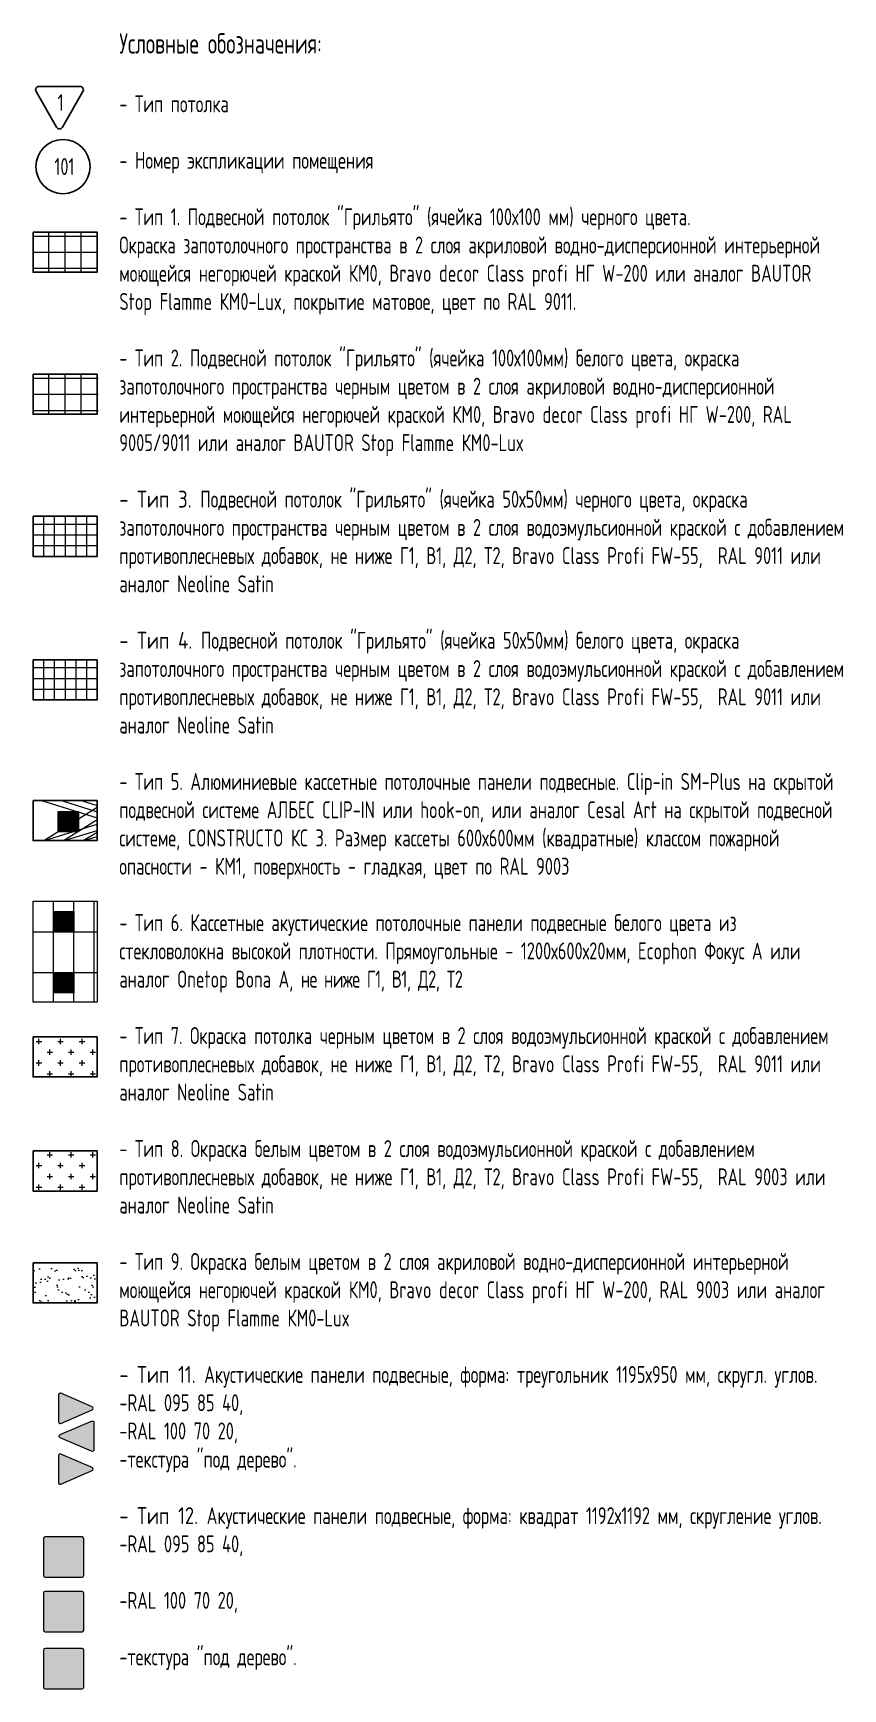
# Model space of a CAD drawing. Header units: millimetres. Extents: x -510890 to 418982, y -118257 to 141350.
# Drawn here: x -214559 to -202608, y 21779 to 46218 of the extents above; entities that cross this region are included whole.
import ezdxf

# ---------------------------------------------------------------- set-up
doc = ezdxf.new("R2010")
doc.units = ezdxf.units.MM
for name, color, linetype, lineweight in [('АР_Полы_Штриховка', 252, 'Continuous', 0), ('АР_Потолки_Штриховка', 252, 'Continuous', 0), ('АР_Потолок_Грильято_черный_100х100', 250, 'Continuous', 5)]:
    doc.layers.add(name, color=color, linetype=linetype, lineweight=lineweight)
for name, color, linetype, lineweight, true_color in [('АР_Потолок_RAL 095 85 40', 7, 'Continuous', 5, 0xddc87a), ('АР_Потолок_RAL 100 70 20', 7, 'Continuous', 5, 0xb3ac85), ('АР_Потолок_Грильято_белый_100х100', 7, 'Continuous', 5, 0xff7070), ('АР_Потолок_Грильято_белый_50х50', 7, 'Continuous', 5, 0x8e00bd), ('АР_Потолок_Грильято_черный_50х50', 7, 'Continuous', 5, 0xfa3e00), ('АР_Потолок_Покраска', 7, 'Continuous', 5, 0x007399), ('АР_Потолок_Текстура дерево', 7, 'Continuous', 5, 0xe7bf8e)]:
    doc.layers.add(name, color=color, linetype=linetype, lineweight=lineweight, true_color=true_color)
doc.styles.add('ISOCPEUR', font='isocpeur.ttf', dxfattribs={"height": 799.9999999999999})

msp = doc.modelspace()

# ---------------------------------------------------------------- hatches: boundary and pattern name
at = {"layer": 'АР_Полы_Штриховка', "transparency": 33554610}
h = msp.add_hatch(dxfattribs=at)
h.set_pattern_fill('ANSI37', color=250, scale=100, angle=45)
h.set_pattern_definition([(90, (-8363953500.930922, -936163535.581596), (-317.5, 0), []), (180, (-8363953500.930922, -936163535.581596), (0, -317.5), [])])
h.paths.add_polyline_path([(-214559.2648633562, 34891.00030798986), (-213615.4741873795, 34891.00030804574), (-213615.4741873795, 34299.12737221512), (-214559.2648633562, 34299.12737215924)])
at = {"layer": 'АР_Потолки_Штриховка', "ltscale": 100, "true_color": 0xf8f6b0}
h = msp.add_hatch(color=51, dxfattribs=at)
h.dxf.hatch_style = 1
h.paths.add_polyline_path([(-214176.2969919282, 34443.34650758337), (-213901.2969919282, 34443.34650758337), (-213901.2969919282, 34718.34650758337), (-214176.2969919282, 34718.34650758337)])
h = msp.add_hatch(color=51, dxfattribs=at)
h.dxf.hatch_style = 1
h.paths.add_polyline_path([(-214246.7648633562, 32967.03379323156), (-213971.7648633562, 32967.03379323156), (-213971.7648633562, 33242.03379323156), (-214246.7648633562, 33242.03379323156)])
h = msp.add_hatch(color=51, dxfattribs=at)
h.dxf.hatch_style = 1
h.paths.add_polyline_path([(-214246.7648633562, 32067.03379323156), (-213971.7648633562, 32067.03379323156), (-213971.7648633562, 32342.03379323156), (-214246.7648633562, 32342.03379323156)])
at = {"layer": 'АР_Потолок_RAL 095 85 40', "transparency": 33554687}
h = msp.add_hatch(color=256, dxfattribs=at)
h.dxf.hatch_style = 1
h.paths.add_polyline_path([(-214185.0484671489, 25721.03221014263, 0.5396909000634494), (-214150.1112286553, 25698.09204250773), (-213689.7359590224, 25897.51773650248, 0.6566107861976004), (-213689.7359590224, 25943.39807177244), (-214150.1112286553, 26142.82376576719, 0.5396909000634491), (-214185.0484671489, 26119.88359813228)])
h = msp.add_hatch(color=256, dxfattribs=at)
h.dxf.hatch_style = 1
h.paths.add_polyline_path([(-214382.2082208858, 24021.74460222106, 0.4142135623730951), (-214407.2082208858, 23996.74460222106), (-214407.2082208858, 23450.74460222106, 0.4142135623730951), (-214382.2082208858, 23425.74460222106), (-213836.2082208858, 23425.74460222106, 0.4142135623730951), (-213811.2082208858, 23450.74460222106), (-213811.2082208858, 23996.74460222106, 0.4142135623730951), (-213836.2082208858, 24021.74460222106)])
at = {"layer": 'АР_Потолок_RAL 100 70 20', "transparency": 33554687}
h = msp.add_hatch(color=256, dxfattribs=at)
h.dxf.hatch_style = 1
h.paths.add_polyline_path([(-213697.3679912698, 25286.15347501227, 0.5396909000634491), (-213662.4307527761, 25309.09364264717), (-213662.4307527761, 25707.94503063682, 0.5396909000634496), (-213697.3679912698, 25730.88519827173), (-214157.7432609026, 25531.45950427698, 0.6566107861976005), (-214157.7432609026, 25485.57916900702)])
h = msp.add_hatch(color=256, dxfattribs=at)
h.dxf.hatch_style = 1
h.paths.add_polyline_path([(-213811.2082208858, 23192.47909665946, 0.4142135623730951), (-213836.2082208858, 23217.47909665946), (-214382.2082208858, 23217.47909665946, 0.4142135623730951), (-214407.2082208858, 23192.47909665946), (-214407.2082208858, 22646.47909665946, 0.4142135623730951), (-214382.2082208858, 22621.47909665946), (-213836.2082208858, 22621.47909665946, 0.4142135623730951), (-213811.2082208858, 22646.47909665946)])
at = {"layer": 'АР_Потолок_Грильято_белый_100х100', "transparency": 33554559}
h = msp.add_hatch(dxfattribs=at)
h.set_pattern_fill('ANSI37', color=256, scale=75, angle=45)
h.set_pattern_definition([(90, (-214087.3695253679, 40887.3795473318), (-238.125, 0), []), (180, (-214087.3695253679, 40887.3795473318), (-1.4210854715202e-14, -238.125), [])])
h.paths.add_polyline_path([(-214544.2623923861, 41183.31601530299), (-213600.4717164093, 41183.31601530299), (-213600.4717164093, 40591.44307947237), (-214544.2623923861, 40591.44307947237)])
at = {"layer": 'АР_Потолок_Грильято_белый_50х50', "transparency": 33554687}
h = msp.add_hatch(dxfattribs=at)
h.set_pattern_fill('ANSI37', color=256, scale=50, angle=45)
h.set_pattern_definition([(90, (-214559.2648633562, 36375.50577597236), (-158.75, 0), []), (180, (-214559.2648633562, 36375.50577597236), (0, -158.75), [])])
h.paths.add_polyline_path([(-214559.2648633562, 36967.37871180297), (-213615.4741873795, 36967.37871185885), (-213615.4741873795, 36375.50577602824), (-214559.2648633562, 36375.50577597236)])
at = {"layer": 'АР_Потолок_Грильято_черный_100х100', "transparency": 33554559}
h = msp.add_hatch(dxfattribs=at)
h.set_pattern_fill('ANSI37', color=256, scale=75, angle=45)
h.set_pattern_definition([(90, (-214087.3695253679, 42983.90711780111), (-238.125, 0), []), (180, (-214087.3695253679, 42983.90711780111), (-1.4210854715202e-14, -238.125), [])])
h.paths.add_polyline_path([(-214559.2648633562, 43279.84358577229), (-213615.4741873795, 43279.84358571641), (-213615.4741873795, 42687.9706498858), (-214559.2648633562, 42687.97064994168)])
at = {"layer": 'АР_Потолок_Грильято_черный_50х50', "transparency": 33554687}
h = msp.add_hatch(dxfattribs=at)
h.set_pattern_fill('ANSI37', color=256, scale=50, angle=45)
h.set_pattern_definition([(90, (-214559.2648633562, 38494.79416749821), (-158.75, 0), []), (180, (-214559.2648633562, 38494.79416749821), (0, -158.75), [])])
h.paths.add_polyline_path([(-214559.2648633562, 39086.66710332883), (-213615.4741873795, 39086.66710338471), (-213615.4741873795, 38494.79416755409), (-214559.2648633562, 38494.79416749821)])
at = {"layer": 'АР_Потолок_Покраска'}
h = msp.add_hatch(dxfattribs=at)
h.set_pattern_fill('CROSS', color=256, scale=25)
h.set_pattern_definition([(0, (-423586.1162074953, 38478.07340478103), (158.75, 158.75), [79.375, -238.125]), (90, (-423546.4287074953, 38438.38590478103), (-158.75, 158.75), [79.375, -238.125])])
h.paths.add_polyline_path([(-214559.2648633562, 31402.23213337196), (-213615.4741873795, 31402.23213337196), (-213615.4741873795, 30810.35919754134), (-214559.2648633562, 30810.35919754134)])
h = msp.add_hatch(dxfattribs=at)
h.set_pattern_fill('CROSS', color=256, scale=25)
h.set_pattern_definition([(0, (-423586.1162074953, 38868.52659304065), (158.75, 158.75), [79.375, -238.125]), (90, (-423546.4287074953, 38828.83909304065), (-158.75, 158.75), [79.375, -238.125])])
h.paths.add_polyline_path([(-214559.2648633562, 29719.4991677643), (-213615.4741873795, 29719.4991677643), (-213615.4741873795, 29127.62623193368), (-214559.2648633562, 29127.62623193368)])
h = msp.add_hatch(dxfattribs=at)
h.set_pattern_fill('AR-SAND', color=256, scale=5)
h.set_pattern_definition([(37.50000000000001, (-423586.1162074953, 39378.73977258659), (-8.000156479920228, 244.7066186646712), [0, -193.04, 0, -215.9, 0, -206.375]), (7.499999999999999, (-423586.1162074953, 39378.73977258659), (224.7616415690013, 358.4125502841771), [0, -104.14, 0, -173.99, 0, -66.67500000000001]), (327.5, (-423742.3262074953, 39378.73977258659), (395.496185120729, 0.718592339272881), [0, -63.5, 0, -228.6, 0, -298.45]), (317.5, (-423742.3262074953, 39378.73977258659), (381.7782262361486, 111.4646616286082), [0, -31.75, 0, -149.86, 0, -171.45])])
h.paths.add_polyline_path([(-214559.2648633562, 28067.02630501494), (-213615.4741873795, 28067.02630501494), (-213615.4741873795, 27475.15336918432), (-214559.2648633562, 27475.15336918432)])
at = {"layer": 'АР_Потолок_Текстура дерево', "transparency": 33554687}
h = msp.add_hatch(color=256, dxfattribs=at)
h.dxf.hatch_style = 1
h.paths.add_polyline_path([(-214185.0484671489, 24823.58003077963, 0.5396909000634494), (-214150.1112286553, 24800.63986314473), (-213689.7359590224, 25000.06555713948, 0.6566107861976004), (-213689.7359590224, 25045.94589240944), (-214150.1112286553, 25245.37158640419, 0.5396909000634491), (-214185.0484671489, 25222.43141876928)])
h = msp.add_hatch(color=256, dxfattribs=at)
h.dxf.hatch_style = 1
h.paths.add_polyline_path([(-213811.2082208858, 22350.1843921789, 0.4142135623730951), (-213836.2082208858, 22375.1843921789), (-214382.2082208858, 22375.1843921789, 0.4142135623730951), (-214407.2082208858, 22350.1843921789), (-214407.2082208858, 21804.1843921789, 0.4142135623730951), (-214382.2082208858, 21779.1843921789), (-213836.2082208858, 21779.1843921789, 0.4142135623730951), (-213811.2082208858, 21804.1843921789)])

# ---------------------------------------------------------------- linework, layer by layer
msp.add_lwpolyline([(-214473.2863666106, 45429.90522369584), (-213867.0684258812, 45429.9052236956, -0.5773494962845065), (-213823.7671767643, 45354.90546099997), (-214126.8760612808, 44829.9054727918, -0.5773541042744643), (-214213.4788892923, 44829.9054727918), (-214516.5875512561, 45354.90507552847, -0.5773491286020777), (-214473.2863666106, 45429.90522369584, -1.710881644036777e-06)], format="xyb")
for points in [[(-214559.2648633562, 43279.84358571641), (-213615.4741873795, 43279.84358571641), (-213615.4741873795, 42687.9706498858), (-214559.2648633562, 42687.9706498858)], [(-214559.2648633562, 41183.31601524711), (-213615.4741873795, 41183.31601524711), (-213615.4741873795, 40591.44307941649), (-214559.2648633562, 40591.44307941649)], [(-214559.2648633562, 39086.66710332883), (-213615.4741873795, 39086.66710332883), (-213615.4741873795, 38494.79416749821), (-214559.2648633562, 38494.79416749821)], [(-214559.2648633562, 36967.37871180297), (-213615.4741873795, 36967.37871180297), (-213615.4741873795, 36375.50577597236), (-214559.2648633562, 36375.50577597236)], [(-214559.2648633562, 34891.00030798986), (-213615.4741873795, 34891.00030798986), (-213615.4741873795, 34299.12737215924), (-214559.2648633562, 34299.12737215924)], [(-214559.2648633562, 31402.23213331608), (-213615.4741873795, 31402.23213331608), (-213615.4741873795, 30810.35919748546), (-214559.2648633562, 30810.35919748546)], [(-214559.2648633562, 29719.49916770842), (-213615.4741873795, 29719.49916770842), (-213615.4741873795, 29127.6262318778), (-214559.2648633562, 29127.6262318778)], [(-214559.2648633562, 28067.02630495906), (-213615.4741873795, 28067.02630495906), (-213615.4741873795, 27475.15336912844), (-214559.2648633562, 27475.15336912844)]]:
    msp.add_lwpolyline(points, close=True)
msp.add_circle((-214118.4440531031, 44247.20300190746), 400)
at = {"layer": 'АР_Полы_Штриховка'}
msp.add_lwpolyline([(-214559.2648633562, 33404.53379323156), (-213615.4741873795, 33404.53379323156), (-213615.4741873795, 31912.66085740094), (-214559.2648633562, 31912.66085740094)], close=True, dxfattribs=at)
at = {"layer": 'АР_Потолки_Штриховка', "color": 18, "ltscale": 100, "true_color": 0x000000}
for points in [[(-213888.7969919282, 34430.84650758337), (-214188.7969919282, 34430.84650758337), (-214188.7969919282, 34730.84650758337), (-213888.7969919282, 34730.84650758337)], [(-213901.2969919282, 34443.34650758337), (-214176.2969919282, 34443.34650758337), (-214176.2969919282, 34718.34650758337), (-213901.2969919282, 34718.34650758337)], [(-213959.2648633562, 32954.53379323156), (-214259.2648633562, 32954.53379323156), (-214259.2648633562, 33254.53379323156), (-213959.2648633562, 33254.53379323156)], [(-213971.7648633562, 32967.03379323156), (-214246.7648633562, 32967.03379323156), (-214246.7648633562, 33242.03379323156), (-213971.7648633562, 33242.03379323156)], [(-213959.2648633562, 32054.53379323156), (-214259.2648633562, 32054.53379323156), (-214259.2648633562, 32354.53379323156), (-213959.2648633562, 32354.53379323156)], [(-213971.7648633562, 32067.03379323156), (-214246.7648633562, 32067.03379323156), (-214246.7648633562, 32342.03379323156), (-213971.7648633562, 32342.03379323156)]]:
    msp.add_lwpolyline(points, close=True, dxfattribs=at)
for points in [[(-214259.2648633562, 31912.66085740094), (-214259.2648633562, 33404.53379323156)], [(-213959.2648633562, 31912.66085740094), (-213959.2648633562, 33404.53379323156)], [(-213659.2648633562, 31912.66085740094), (-213659.2648633562, 33404.53379323156)], [(-214559.2648633562, 32954.53379323156), (-213615.4741873795, 32954.53379323156)], [(-214559.2648633562, 32354.53379323156), (-213615.4741873795, 32354.53379323156)]]:
    msp.add_lwpolyline(points, dxfattribs=at)
for points in [[(-214150.1112286552, 26142.82376576717, 0.5396909000634912), (-214185.0484671489, 26119.88359813231), (-214185.0484671489, 25721.0322101426, 0.5396909000634947), (-214150.1112286552, 25698.09204250774), (-213689.7359590224, 25897.51773650248, 0.6566107861974896), (-213689.7359590224, 25943.39807177244), (-214150.1112286552, 26142.82376576717)], [(-213697.3679912698, 25730.88519827172, -0.5396909000634912), (-213662.4307527761, 25707.94503063685), (-213662.4307527761, 25309.09364264715, -0.5396909000634947), (-213697.3679912698, 25286.15347501228), (-214157.7432609026, 25485.57916900702, -0.6566107861974896), (-214157.7432609026, 25531.45950427698), (-213697.3679912698, 25730.88519827172)], [(-214150.1112286552, 25245.37158640418, 0.5396909000634912), (-214185.0484671489, 25222.43141876931), (-214185.0484671489, 24823.58003077961, 0.5396909000634947), (-214150.1112286552, 24800.63986314474), (-213689.7359590224, 25000.06555713948, 0.6566107861974896), (-213689.7359590224, 25045.94589240944), (-214150.1112286552, 25245.37158640418)]]:
    msp.add_lwpolyline(points, format="xyb", dxfattribs=at)
for points in [[(-214382.2082208858, 23425.74460222106), (-213836.2082208858, 23425.74460222106, 0.414213562373095), (-213811.2082208858, 23450.74460222106), (-213811.2082208858, 23996.74460222106, 0.414213562373095), (-213836.2082208858, 24021.74460222106), (-214382.2082208858, 24021.74460222106, 0.414213562373095), (-214407.2082208858, 23996.74460222106), (-214407.2082208858, 23450.74460222106, 0.414213562373095)], [(-214382.2082208858, 22621.47909665946), (-213836.2082208858, 22621.47909665946, 0.414213562373095), (-213811.2082208858, 22646.47909665946), (-213811.2082208858, 23192.47909665946, 0.414213562373095), (-213836.2082208858, 23217.47909665946), (-214382.2082208858, 23217.47909665946, 0.414213562373095), (-214407.2082208858, 23192.47909665946), (-214407.2082208858, 22646.47909665946, 0.414213562373095)], [(-214382.2082208858, 21779.1843921789), (-213836.2082208858, 21779.1843921789, 0.414213562373095), (-213811.2082208858, 21804.1843921789), (-213811.2082208858, 22350.1843921789, 0.414213562373095), (-213836.2082208858, 22375.1843921789), (-214382.2082208858, 22375.1843921789, 0.414213562373095), (-214407.2082208858, 22350.1843921789), (-214407.2082208858, 21804.1843921789, 0.414213562373095)]]:
    msp.add_lwpolyline(points, format="xyb", close=True, dxfattribs=at)

# ---------------------------------------------------------------- texts
at = {"char_height": 250, "attachment_point": 1, "style": 'ISOCPEUR'}
for s, insert, width in [('\\A1;{\\H1.2x;\\W0.7;Условные обозначения: \\H1.66667x;\\P\\pxql;\\H0.5x;\\P\\A0;- Тип потолка\\P\\P- Номер экспликации помещения\\P\\P\\pq*;- Тип 1. Подвесной потолок "Грильято" (ячейка 100х100 мм) черного цвета. \\P\\pql;Окраска запотолочного пространства в 2 слоя акриловой водно-дисперсионной интерьерной моющейся негорючей краской КМ0, Bravo decor Class profi НГ W-200 или аналог BAUTOR Stop Flamme КМ0-Lux, покрытие матовое, цвет по RAL 9011.\\P\\P\\pq*;- Тип 2. Подвесной потолок "Грильято" (ячейка 100х100мм) белого цвета, окраска запотолочного пространства черным цветом в 2 слоя акриловой водно-дисперсионной интерьерной моющейся негорючей краской КМ0, Bravo decor Class profi НГ W-200, RAL 9005/9011 или аналог BAUTOR Stop Flamme КМ0-Lux{\\W0.8; }\\P\\P\\W0.8;- Тип 3. \\W0.7;Подвесной потолок "Грильято" (ячейка 50х50мм) черного цвета, окраска запотолочного пространства черным цветом в 2 слоя водоэмульсионной краской с добавлением противоплесневых добавок, не ниже Г1, В1, Д2, Т2, Bravo Class Profi FW-55,  RAL 9011 или аналог Neoline Satin\\P\\W0.8;\\P- Тип 4. \\W0.7;Подвесной потолок "Грильято" (ячейка 50х50мм) белого цвета, окраска запотолочного пространства черным цветом в 2 слоя водоэмульсионной краской с добавлением противоплесневых добавок, не ниже Г1, В1, Д2, Т2, Bravo Class Profi FW-55,  RAL 9011 или аналог Neoline Satin \\P\\P\\pql;- Тип 5. Алюминиевые кассетные потолочные панели подвесные. Clip-in SM-Plus на скрытой подвесной системе АЛБЕС CLIP-IN или hook-on, или аналог Cesal Art на скрытой подвесной системе, CONSTRUCTO КС З. Размер кассеты 600х600мм (квадратные) классом пожарной опасности - КМ1, поверхность - гладкая, цвет по RAL 9003 \\P\\P\\pq*;- Тип 6. Кассетные акустические потолочные панели подвесные белого цвета из стекловолокна высокой плотности. Прямоугольные - 1200х600х20мм, Ecophon Фокус А или аналог Onetop Bona A, \\T0.95;не ниже Г1, В1, Д2, Т2 \\T1;\\P\\P\\pql;- Тип 7. Окраска потолка черным цветом в 2 слоя водоэмульсионной краской с добавлением противоплесневых добавок, не ниже Г1, В1, Д2, Т2, Bravo Class Profi FW-55,  RAL 9011 или аналог Neoline Satin \\P\\P- Тип 8. Окраска белым цветом в 2 слоя водоэмульсионной краской с добавлением противоплесневых добавок, не ниже Г1, В1, Д2, Т2, Bravo Class Profi FW-55,  RAL 9003 или аналог Neoline Satin \\P\\P- Тип 9. Окраска белым цветом в 2 слоя акриловой водно-дисперсионной интерьерной моющейся негорючей краской КМ0, Bravo decor Class profi НГ W-200, RAL 9003 или аналог BAUTOR Stop Flamme КМ0-Lux \\P\\W0.8;\\P- Тип 11. \\W0.7;Акустические панели подвесные, форма: треугольник 1195х950 мм, скругл. углов.\\P\\pq*;-RAL 095 85 40, \\P-RAL 100 70 20, \\P-текстура "под дерево".\\P\\P\\pql;\\W0.8;- Тип 12. \\W0.7;Акустические панели подвесные, форма: квадрат 1192х1192 мм, скругление углов.\\P\\pq*;-RAL 095 85 40, \\P\\P-RAL 100 70 20, \\P\\C7;\\P-текстура "под дерево".}', (-213286.980985052, 46215.53039311273), 10676.73642400093), ('{\\W0.7;1}', (-214197.577312339, 45317.8231881767), 294.3337657886732), ('{\\W0.7;101}', (-214244.7054074276, 44372.75350327822), 294.3337657886732)]:
    msp.add_mtext(s, dxfattribs=dict(at, insert=insert, width=width))

doc.saveas('drawing.dxf')
